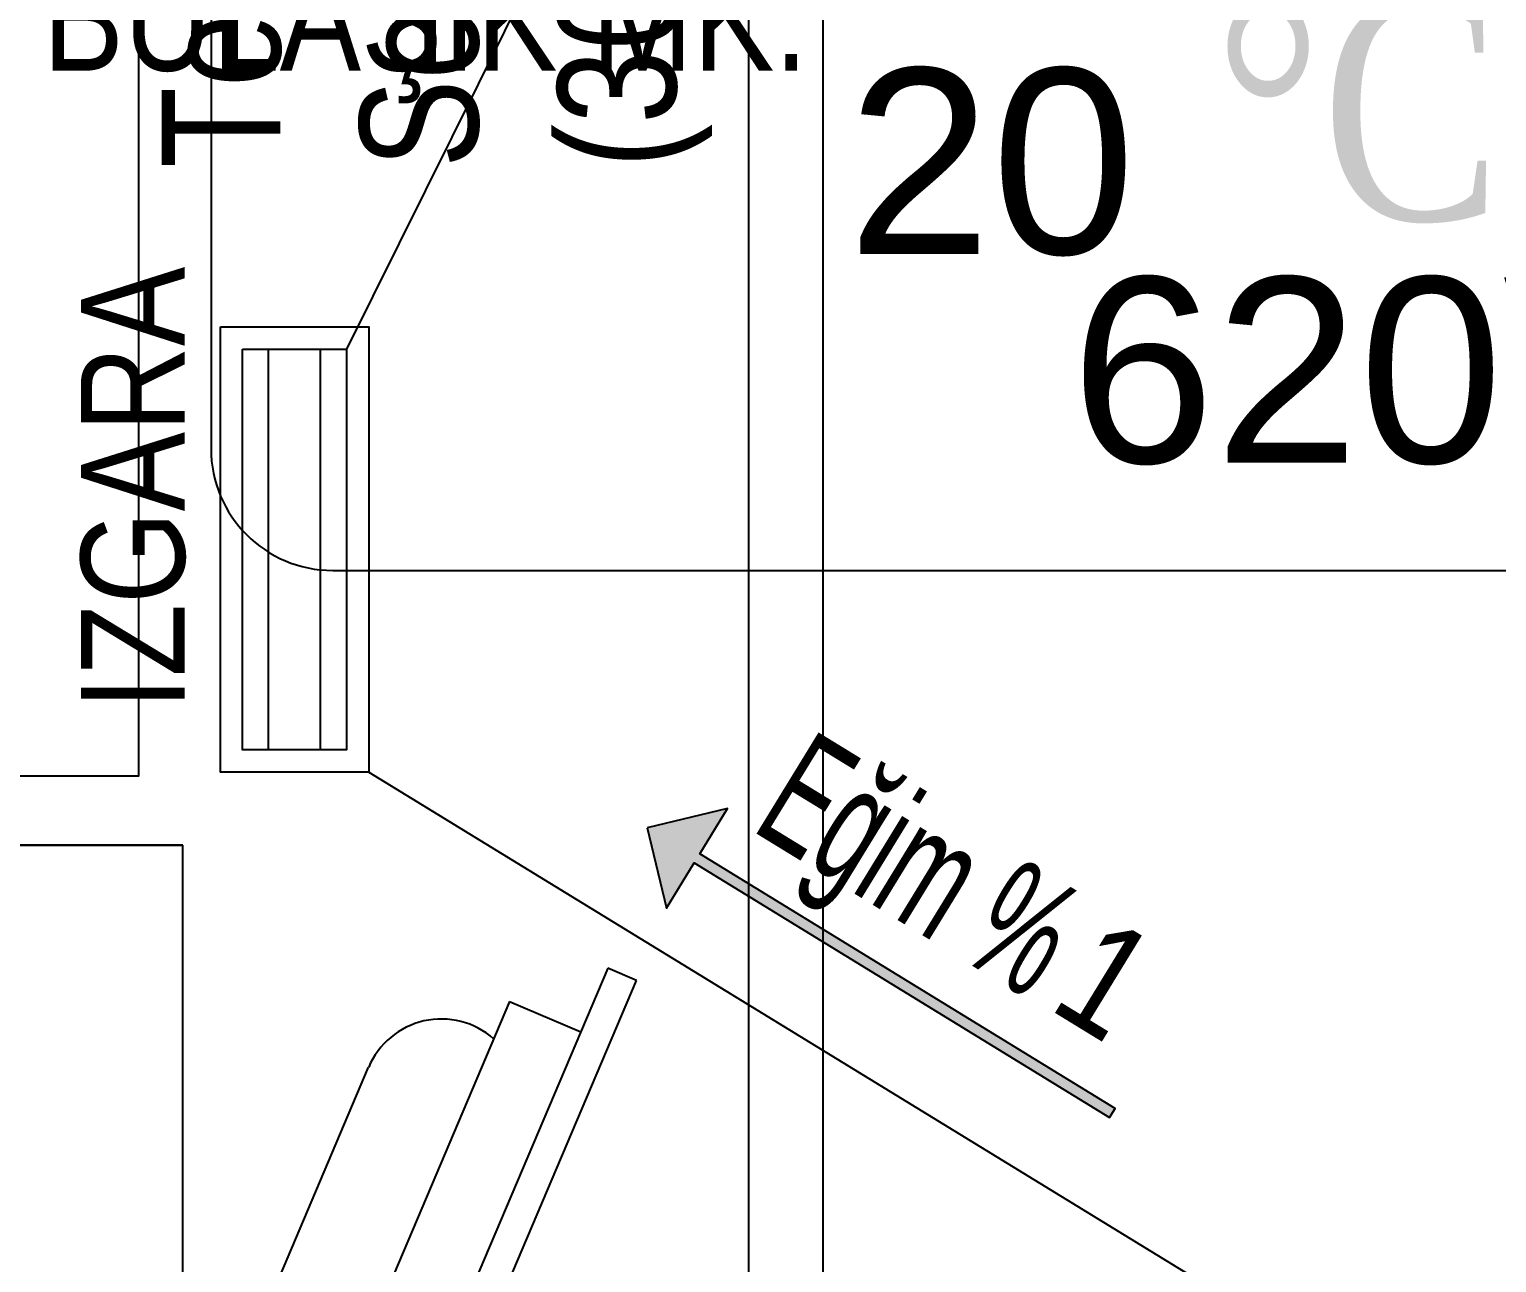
# Model space of a CAD drawing. Header units: inches. Extents: x 21 to 38546, y 13 to 15001.
# Drawn here: x 4464.4 to 4563.3, y 1049.3 to 1132.4 of the extents above; entities that cross this region are included whole.
import ezdxf
from ezdxf.enums import TextEntityAlignment as Align

# ---------------------------------------------------------------- set-up
doc = ezdxf.new("R2010")
doc.units = ezdxf.units.IN
doc.header["$MEASUREMENT"] = 0
doc.set_wipeout_variables(frame=1)
for name, color, linetype in [('PEX', 1, 'Continuous'), ('pex_boru_dönüş', 5, 'Continuous'), ('pex_boru_gidiş', 1, 'Continuous'), ('RAD-MAHAL', 2, 'Continuous')]:
    doc.layers.add(name, color=color, linetype=linetype)
for name, color, linetype, lineweight in [('Z_MİM_-KM-DRAINER', 8, 'Continuous', 25), ('Z_MİM_-KM-ELECTRIC', 8, 'Continuous', 25), ('Z_MİM_-KM-PATTERN-00', 8, 'Continuous', 25), ('Z_MİM_-KM-Silik tarama', 8, 'Continuous', 25), ('Z_MİM_-KM-TEXT', 8, 'Continuous', 25), ('Z_MİM_-KM-TEXT-DETAIL', 8, 'Continuous', 25), ('Z_MİM_-KM-TEXT-DETL', 8, 'Continuous', 25), ('Z_MİM_-KM-VITRF', 8, 'Continuous', 25), ('Z_MİM_00', 8, 'Continuous', 25)]:
    doc.layers.add(name, color=color, linetype=linetype, lineweight=lineweight)
doc.styles.add('-KM-OLCU', font='ARIALN.TTF')
doc.styles.add('Arial Narrow', font='ARIALN.TTF', dxfattribs={"height": 8})
doc.styles.add('mahal listesi', font='micross.ttf', dxfattribs={"width": 0.8, "height": 20})
doc.styles.add('MtXpl_Arial_Narrow', font='ARIALN.TTF')
doc.styles.get("Standard").update_dxf_attribs({"font": 'arial.ttf'})
doc.styles.add('STYLE2', font='times.ttf')
doc.linetypes.add('TRACKS', pattern='A,0.15,[130,ltypeshp.shx,S=0.25,R=0,X=0,Y=0],0.15', length=0.3)

# ---------------------------------------------------------------- blocks, each defined once
blk = doc.blocks.new('*U171')
at = {"layer": 'Z_MİM_-KM-TEXT-DETAIL', "color": 7, "insert": (-0.627, -2.708), "char_height": 7.17372, "attachment_point": 1, "rotation": 90, "style": '-KM-OLCU'}
blk.add_mtext_dynamic_manual_height_columns('BULAŞIK MK.', width=76.64722, gutter_width=12.5, heights=[0], dxfattribs=at)
blk = doc.blocks.new('*U172')
blk.add_wipeout([(-0.001, 3.235), (72.091, 3.235), (72.091, -60.702), (28.047, -60.702), (57.502, -73.218), (60.614, -76.94), (59.418, -81.642), (61.925, -82.707), (59.885, -87.507), (64.176, -89.33), (63.351, -91.273), (-0.826, -64.003), (0, -60.702)])
at = {"linetype": 'Continuous'}
for p, q in [((6.085, 3.235), (66.409, 3.235)), ((0, 0), (0, -60.702)), ((72.462, -60.702), (72.462, 0)), ((72.462, 0), (72.462, -60.702)), ((0, -60.702), (72.462, -60.702)), ((0, -62.06), (-0.826, -64.003)), ((64.176, -89.33), (0, -62.06)), ((-0.826, -64.003), (63.351, -91.273)), ((63.351, -91.273), (64.176, -89.33))]:
    blk.add_line(p, q, dxfattribs=at)
for p, q in [((6.085, 3.235), (6.085, 0)), ((66.409, 3.235), (66.409, 0))]:
    blk.add_line(p, q)
blk.add_lwpolyline([(0, 0), (71.721, 0), (72.462, 0), (71.721, 0)], dxfattribs=at)
at = {"layer": 'Z_MİM_-KM-Silik tarama'}
for p, q in [((3.928, -63.729), (5.214, -60.702)), ((61.925, -82.707), (10.14, -60.702)), ((28.047, -60.702), (57.502, -73.218)), ((61.925, -82.707), (59.885, -87.507))]:
    blk.add_line(p, q, dxfattribs=at)
blk.add_arc((55.418, -78.122), 5.328, 318.6562, 66.97825, dxfattribs=at)
at = {"layer": 'Z_MİM_-KM-TEXT-DETAIL', "color": 7, "style": 'MtXpl_Arial_Narrow'}
blk.add_text('BUZDOLABI', height=7.1737, rotation=360, dxfattribs=at).set_placement((13.007, -15.906))
blk = doc.blocks.new('*U237')
at = {"layer": 'Z_MİM_-KM-TEXT-DETAIL', "color": 7, "insert": (4.204, 19.403), "char_height": 7, "attachment_point": 1, "style": '-KM-OLCU'}
blk.add_mtext_dynamic_manual_height_columns('IZGARA', width=8.08431, gutter_width=12.5, heights=[0], dxfattribs=at)
blk.add_wipeout([(0, 10), (30, 10), (30, 0), (0, 0)])
at = {"layer": 'Z_MİM_-KM-DRAINER'}
blk.add_lwpolyline([(30, 10), (30, 0), (0, 0), (0, 10)], close=True, dxfattribs=at)
at = {"layer": 'Z_MİM_-KM-Silik tarama', "linetype": 'TRACKS', "ltscale": 5}
for p, q in [((1.5, 6.75), (28.5, 6.75)), ((1.5, 3.25), (28.5, 3.25))]:
    blk.add_line(p, q, dxfattribs=at)
at = {"layer": 'Z_MİM_-KM-Silik tarama'}
blk.add_lwpolyline([(28.5, 8.5), (28.5, 1.5), (1.5, 1.5), (1.5, 8.5)], close=True, dxfattribs=at)
blk = doc.blocks.new('A$C25ED71EF')
at = {"layer": 'Z_MİM_-KM-TEXT', "color": 7, "insert": (-9.44, 30.2), "char_height": 20, "width": 264.1267, "attachment_point": 1, "style": 'mahal listesi'}
blk.add_mtext('\\A1;Tezgah Arası \\PSeramik duvar kaplaması (30x60) (15.380.1056)', dxfattribs=at)
blk = doc.blocks.new('*U231')
at = {"layer": 'Z_MİM_-KM-PATTERN-00'}
h = blk.add_hatch(color=256, dxfattribs=at)
h.dxf.hatch_style = 1
h.paths.add_polyline_path([(77.47, 3.936), (73.534, 7.872), (73.534, 4.295), (40.703, 4.295), (40.703, 3.577), (73.534, 3.577), (73.534, 0)])
at = {"linetype": 'Continuous'}
blk.add_lwpolyline([(77.47, 3.936), (73.534, 7.872), (73.534, 4.295), (40.703, 4.295), (40.703, 3.577), (73.534, 3.577), (73.534, 0)], close=True, dxfattribs=at)
at = {"color": 7, "style": '-KM-OLCU'}
blk.add_attdef('E', (48.178, 0.211), '', height=7.5, rotation=180, dxfattribs=at)
at = {"layer": 'Z_MİM_-KM-TEXT', "color": 7, "style": 'Arial Narrow', "width": 0.7}
blk.add_text('Eğim %%%', height=8, rotation=180, dxfattribs=at).set_placement((71.512, 0.419))
blk = doc.blocks.new('IS_MAHAL_NO1')
at = {"layer": 'RAD-MAHAL'}
blk.add_line((-65.23, 41.397), (-65.23, -34.079), dxfattribs=at)
blk.add_lwpolyline([(-57.027, -42.282), (57.209, -42.282)], dxfattribs=at)
blk.add_arc((-57.027, -34.079), 8.203, 180, 270, dxfattribs=at)
at = {"layer": 'RAD-MAHAL', "color": 1, "style": 'STYLE2', "width": 0.8}
blk.add_text('%%DC', height=14.9625, dxfattribs=at).set_placement((12.047, -23.164), align=Align.BOTTOM_CENTER)

msp = doc.modelspace()

# ---------------------------------------------------------------- linework, layer by layer
at = {"layer": 'Z_MİM_-KM-VITRF', "ltscale": 0.5}
msp.add_lwpolyline([(4471.758, 1389.083), (4471.758, 1082.083), (4409.758, 1082.083)], dxfattribs=at)

# ---------------------------------------------------------------- block references
at = {"layer": 'Z_MİM_-KM-ELECTRIC', "rotation": 90}
msp.add_blockref('*U172', (4414.059, 1004.974), dxfattribs=at)
at = {"layer": 'Z_MİM_-KM-TEXT-DETL', "xscale": 0.4000000000000039, "yscale": 0.4000000000000039, "zscale": 0.4000000000000039, "rotation": 90}
msp.add_blockref('A$C25ED71EF', (4485.41, 1126.844), dxfattribs=at)
at = {"layer": 'Z_MİM_-KM-VITRF', "ltscale": 0.5, "rotation": 270}
msp.add_blockref('*U171', (4468.009, 1136.171), dxfattribs=at)

# ---------------------------------------------------------------- texts
at = {"layer": 'PEX', "color": 1}
msp.add_text('20', height=12.5, dxfattribs=at).set_placement((4519.527, 1117.277))
msp.add_text('620W', height=12.5, dxfattribs=at).set_placement((4557.392, 1099.45), align=Align.BOTTOM_CENTER)

# ---------------------------------------------------------------- next in the draw order: block references
at = {"layer": 'Z_MİM_-KM-DRAINER', "rotation": 90}
msp.add_blockref('*U237', (4487.286, 1082.359), dxfattribs=at)
at = {"layer": 'Z_MİM_00', "rotation": 148.5104758102502}
msp.add_blockref('*U231', (4574.164, 1041.489), dxfattribs=at).add_auto_attribs({'E': '1'})

# ---------------------------------------------------------------- next in the draw order: linework, layer by layer
at = {"layer": 'pex_boru_dönüş'}
msp.add_lwpolyline([(4555.784, 1876.331), (4555.784, 1798.231), (4512.884, 1798.231), (4512.884, 1014.263), (4426.527, 1014.263), (4426.527, 1240.78)], dxfattribs=at)
at = {"layer": 'pex_boru_gidiş'}
msp.add_lwpolyline([(4560.784, 1869.331), (4560.784, 1793.231), (4517.884, 1793.231), (4517.884, 1014.263), (4426.527, 1014.263), (4426.527, 1235.78)], dxfattribs=at)
at = {"layer": 'Z_MİM_-KM-PATTERN-00'}
for points in [[(4624.257, 1389.583), (4485.786, 1110.859)], [(4487.286, 1082.359), (4614.257, 1004.583)]]:
    msp.add_lwpolyline(points, dxfattribs=at)

# ---------------------------------------------------------------- next in the draw order: block references
at = {"layer": 'RAD-MAHAL'}
msp.add_blockref('IS_MAHAL_NO1', (4541.884, 1138.231), dxfattribs=at)

doc.saveas('drawing.dxf')
